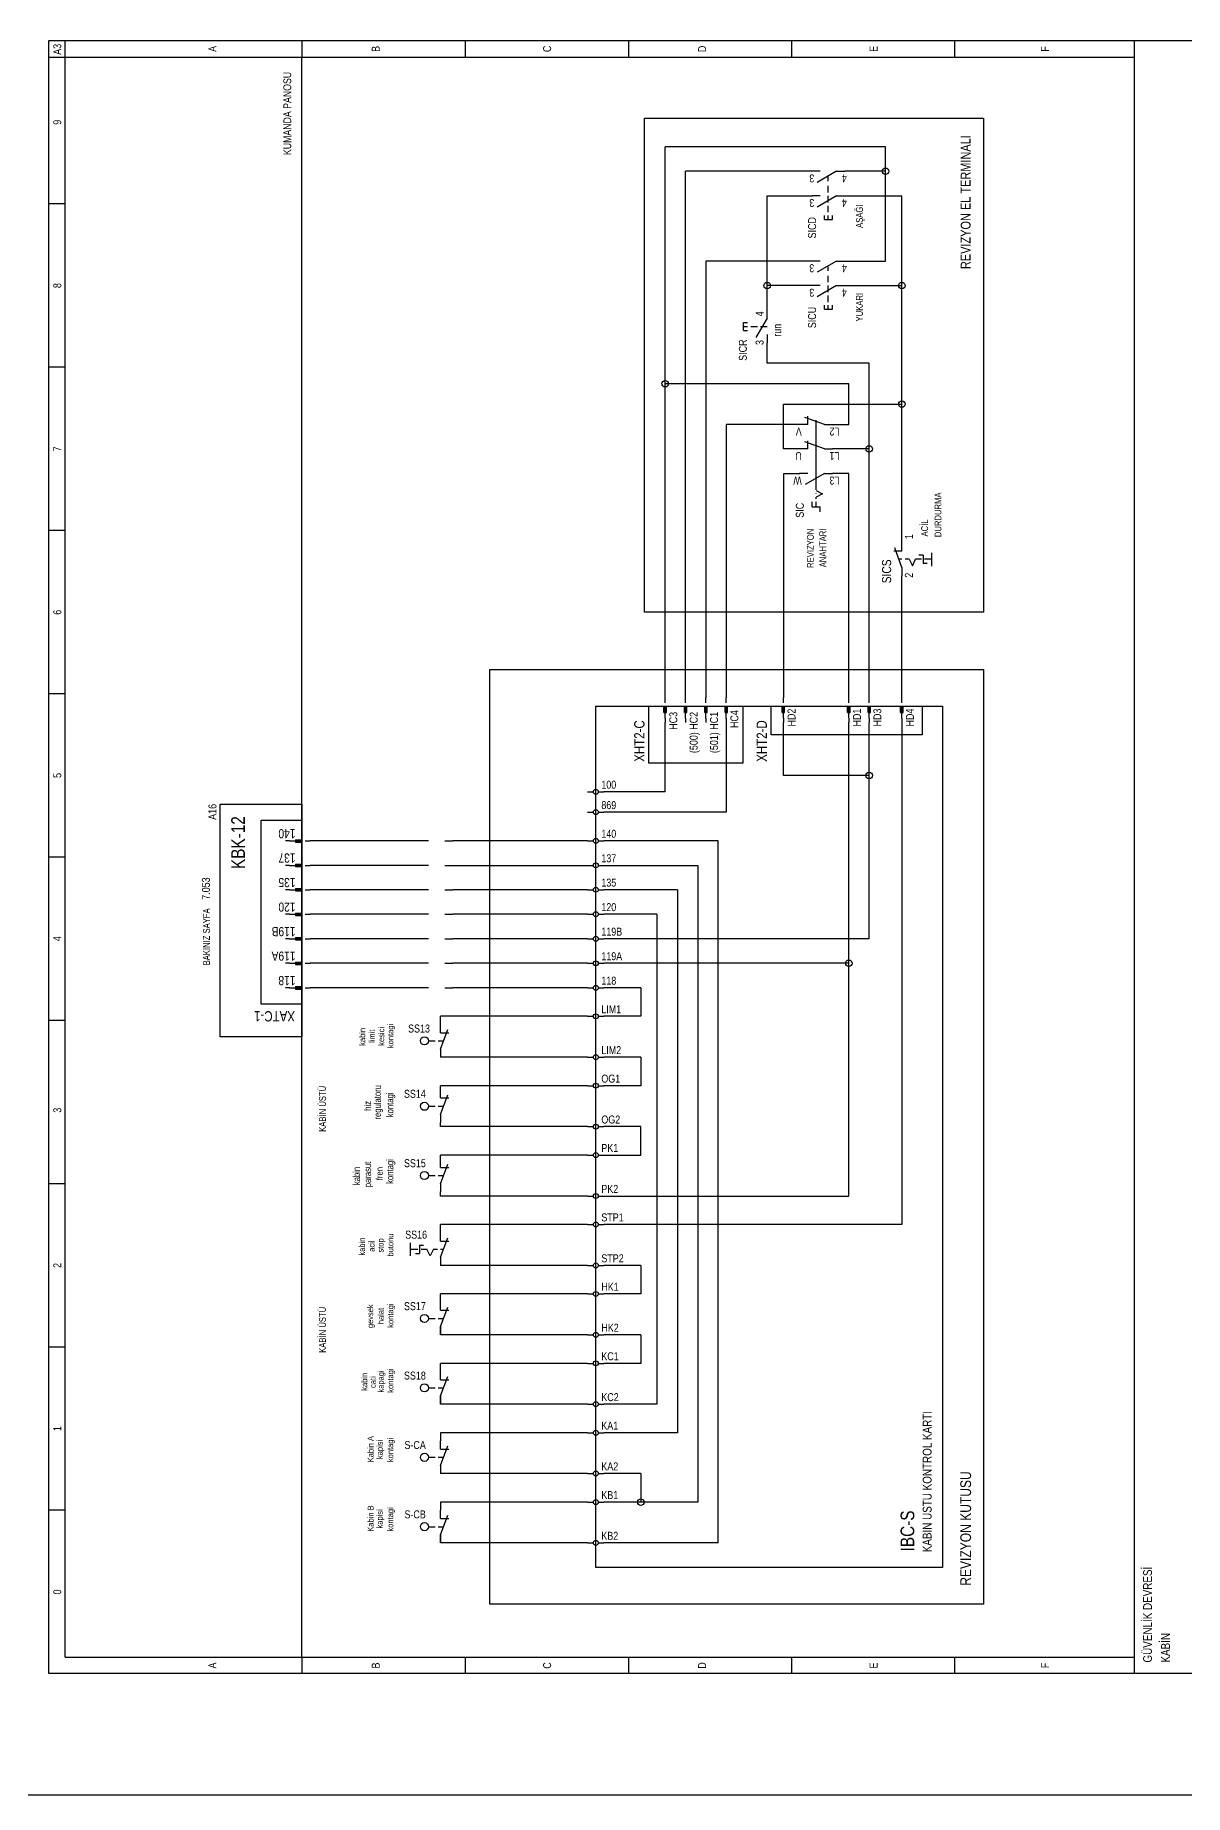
# Model space of a CAD drawing. Header units: centimetres. Extents: x 0 to 13234, y -30 to 2970.
# Drawn here: x 11838 to 12504, y 0 to 1019 of the extents above; entities that cross this region are included whole.
import ezdxf
from ezdxf.enums import TextEntityAlignment as Align

# ---------------------------------------------------------------- set-up
doc = ezdxf.new("R2010")
doc.units = ezdxf.units.CM
for name, color, linetype in [('SCOTT-CERCEVE', 7, 'CONTINUOUS'), ('SCOTT-ELEKTRIK', 3, 'CONTINUOUS'), ('SCOTT-ELEKTRIK-YAZI', 4, 'CONTINUOUS')]:
    doc.layers.add(name, color=color, linetype=linetype)
doc.styles.get("Standard").update_dxf_attribs({"font": 'arial.ttf', "width": 0.8})

msp = doc.modelspace()

# ---------------------------------------------------------------- linework, layer by layer
at = {"layer": 'SCOTT-CERCEVE'}
for points in [[(0, 0), (13233.7, 0), (13233.7, 2970), (0, 2970)], [(100, 0), (13208.7, 0), (13208.7, 2970), (100, 2970)]]:
    msp.add_lwpolyline(points, close=True, dxfattribs=at)
at = {"layer": 'SCOTT-ELEKTRIK'}
for p, q in [((11845.5, 70.2), (11845.5, 1016)), ((11845.5, 1016), (12512.3, 1016)), ((11855, 79.7), (11855, 1016)), ((11992.1, 1016), (11992.1, 1006.5)), ((12086.7, 1016), (12086.7, 1006.5)), ((12181.3, 1016), (12181.3, 1006.5)), ((12275.9, 1006.5), (12275.9, 1016)), ((12370.4, 1006.5), (12370.4, 1016)), ((12474.5, 70.2), (12474.5, 1016)), ((11845.5, 1006.5), (12474.5, 1006.5)), ((11992.1, 79.7), (11992.1, 1006.5)), ((12190.7, 684.9), (12190.7, 971)), ((12190.7, 971), (12387, 971)), ((12387, 971), (12387, 684.9)), ((12330.2, 954.5), (12202.6, 954.5)), ((12202.6, 817.3), (12202.6, 954.5)), ((12330.2, 940.3), (12330.2, 954.5)), ((12214.4, 635.3), (12214.4, 940.3)), ((12287.7, 940.3), (12214.4, 940.3)), ((12292.4, 940.3), (12287.7, 940.3)), ((12301.9, 940.3), (12290.7, 933.8)), ((12301.9, 940.3), (12306.6, 940.3)), ((12330.2, 940.3), (12306.6, 940.3)), ((12330.2, 888.3), (12330.2, 940.3)), ((12297.1, 934.6), (12297.1, 937.6)), ((12297.1, 928), (12297.1, 931.8)), ((11855, 921.4), (11845.5, 921.4)), ((12261.7, 926.1), (12287.7, 926.1)), ((12261.7, 874.1), (12261.7, 926.1)), ((12292.4, 926.1), (12287.7, 926.1)), ((12301.9, 926.1), (12290.7, 919.6)), ((12297.1, 922.3), (12297.1, 926.1)), ((12297.1, 916.6), (12297.1, 920.4)), ((12301.9, 926.1), (12306.6, 926.1)), ((12306.6, 926.1), (12339.7, 926.1)), ((12339.7, 874.1), (12339.7, 926.1)), ((12294.8, 912.4), (12294.8, 914.8)), ((12294.8, 912.4), (12299.5, 912.4)), ((12297.1, 912.4), (12297.1, 914.8)), ((12299.5, 912.4), (12299.5, 914.8)), ((12287.7, 888.3), (12226.2, 888.3)), ((12226.2, 888.3), (12226.2, 635.3)), ((12292.4, 888.3), (12287.7, 888.3)), ((12301.9, 888.3), (12290.7, 881.8)), ((12301.9, 888.3), (12306.6, 888.3)), ((12306.6, 888.3), (12330.2, 888.3)), ((12297.1, 882.6), (12297.1, 885.5)), ((12297.1, 876), (12297.1, 879.8)), ((12287.7, 874.1), (12261.7, 874.1)), ((12261.7, 859.9), (12261.7, 874.1)), ((12292.4, 874.1), (12287.7, 874.1)), ((12301.9, 874.1), (12290.7, 867.6)), ((12297.1, 870.3), (12297.1, 874.1)), ((12297.1, 864.6), (12297.1, 868.4)), ((12301.9, 874.1), (12306.6, 874.1)), ((12306.6, 874.1), (12339.7, 874.1)), ((12339.7, 805.5), (12339.7, 874.1)), ((12261.7, 855.2), (12261.7, 859.9)), ((12294.8, 860.4), (12294.8, 862.7)), ((12294.8, 860.4), (12299.5, 860.4)), ((12297.1, 860.4), (12297.1, 862.7)), ((12299.5, 860.4), (12299.5, 862.7)), ((12248, 852.8), (12250.3, 852.8)), ((12248, 848.1), (12248, 852.8)), ((12248, 850.4), (12250.3, 850.4)), ((12248, 848.1), (12250.3, 848.1)), ((12252.2, 850.4), (12256, 850.4)), ((12261.7, 855.2), (12255.2, 844)), ((12257.9, 850.4), (12261.7, 850.4)), ((12261.7, 845.7), (12261.7, 841)), ((12261.7, 829.2), (12261.7, 841)), ((11855, 826.8), (11845.5, 826.8)), ((12320.8, 829.2), (12261.7, 829.2)), ((12320.8, 779.5), (12320.8, 829.2)), ((12309, 817.3), (12202.6, 817.3)), ((12202.6, 635.3), (12202.6, 817.3)), ((12309, 793.7), (12309, 817.3)), ((12271.1, 779.5), (12271.1, 805.5)), ((12271.1, 805.5), (12339.7, 805.5)), ((12339.7, 725), (12339.7, 805.5)), ((12294.8, 793.7), (12283.4, 797.8)), ((12285.3, 793.7), (12285.3, 798.4)), ((12290, 755.9), (12290, 796.1)), ((12238, 793.7), (12238, 635.3)), ((12280.6, 793.7), (12238, 793.7)), ((12280.6, 793.7), (12280.4, 793.7)), ((12285.3, 793.7), (12280.6, 793.7)), ((12294.8, 793.7), (12299.5, 793.7)), ((12299.3, 793.7), (12299.5, 793.7)), ((12299.5, 793.7), (12309, 793.7)), ((12280.6, 779.5), (12271.1, 779.5)), ((12280.6, 779.5), (12280.4, 779.5)), ((12285.3, 779.5), (12280.6, 779.5)), ((12294.8, 779.5), (12283.4, 783.6)), ((12285.3, 779.5), (12285.3, 784.2)), ((12294.8, 779.5), (12299.5, 779.5)), ((12299.3, 779.5), (12299.5, 779.5)), ((12320.8, 779.5), (12299.5, 779.5)), ((12320.8, 635.3), (12320.8, 779.5)), ((12271.1, 765.3), (12280.6, 765.3)), ((12271.1, 765.3), (12271.1, 635.3)), ((12280.6, 765.3), (12280.4, 765.3)), ((12285.3, 765.3), (12280.6, 765.3)), ((12294.8, 765.3), (12283.6, 758.9)), ((12294.8, 765.3), (12299.5, 765.3)), ((12299.3, 765.3), (12299.5, 765.3)), ((12309, 765.3), (12299.5, 765.3)), ((12309, 635.3), (12309, 765.3)), ((12290, 755.4), (12293.8, 753.5)), ((12287.7, 745.9), (12287.7, 748.8)), ((12287.7, 745.9), (12292.4, 745.9)), ((12290, 753.5), (12290, 753.6)), ((12293.8, 753.5), (12290, 751.6)), ((12290, 750.7), (12290, 751.6)), ((12290, 745.9), (12290, 748.8)), ((12292.4, 743.1), (12292.4, 745.9)), ((11855, 732.2), (11845.5, 732.2)), ((12339.7, 720.3), (12339.7, 725)), ((12339.7, 720.3), (12335, 720.3)), ((12339.7, 710.9), (12335.6, 722.2)), ((12339.7, 715.6), (12338, 715.6)), ((12344, 715.6), (12341.6, 715.6)), ((12344, 715.6), (12345.8, 711.8)), ((12345.8, 711.8), (12347.7, 715.6)), ((12351.1, 715.6), (12347.7, 715.6)), ((12352, 717.9), (12349.6, 717.9)), ((12352, 717.9), (12352, 713.2)), ((12357.1, 715.6), (12352.9, 715.6)), ((12357.1, 711.7), (12357.1, 719.3)), ((12339.7, 710.9), (12339.7, 706.1)), ((12339.7, 635.3), (12339.7, 706.1)), ((12354.4, 713.2), (12352, 713.2)), ((12387, 684.9), (12190.7, 684.9)), ((12100.9, 110.4), (12100.9, 651.8)), ((12100.9, 651.8), (12387, 651.8)), ((12387, 651.8), (12387, 110.4)), ((11855, 637.7), (11845.5, 637.7)), ((12202.6, 632.4), (12202.6, 635.3)), ((12214.4, 632.4), (12214.4, 635.3)), ((12226.2, 632.4), (12226.2, 635.3)), ((12238, 632.4), (12238, 635.3)), ((12271.1, 632.4), (12271.1, 635.3)), ((12309, 632.4), (12309, 635.3)), ((12320.8, 632.4), (12320.8, 635.3)), ((12339.7, 632.4), (12339.7, 635.3)), ((12162.4, 131.7), (12162.4, 630.6)), ((12162.4, 630.6), (12363.3, 630.6)), ((12193.1, 597.5), (12193.1, 630.6)), ((12193.1, 630.6), (12247.5, 630.6)), ((12201.9, 630.6), (12203.3, 630.6)), ((12201.9, 626.8), (12201.9, 630.6)), ((12201.9, 626.8), (12203.3, 626.8)), ((12202.1, 626.8), (12202.1, 630.6)), ((12202.3, 626.8), (12202.3, 630.6)), ((12202.6, 623.5), (12202.6, 630.6)), ((12202.6, 623.5), (12202.6, 621.1)), ((12202.8, 626.8), (12202.8, 630.6)), ((12203, 626.8), (12203, 630.6)), ((12203.3, 626.8), (12203.3, 630.6)), ((12213.7, 630.6), (12215.1, 630.6)), ((12213.7, 626.8), (12213.7, 630.6)), ((12213.7, 626.8), (12215.1, 626.8)), ((12213.9, 626.8), (12213.9, 630.6)), ((12214.2, 626.8), (12214.2, 630.6)), ((12214.4, 623.5), (12214.4, 630.6)), ((12214.4, 623.5), (12214.4, 621.1)), ((12214.6, 626.8), (12214.6, 630.6)), ((12214.9, 626.8), (12214.9, 630.6)), ((12215.1, 626.8), (12215.1, 630.6)), ((12225.5, 630.6), (12226.9, 630.6)), ((12225.5, 626.8), (12225.5, 630.6)), ((12225.5, 626.8), (12226.9, 626.8)), ((12225.7, 626.8), (12225.7, 630.6)), ((12226, 626.8), (12226, 630.6)), ((12226.2, 623.5), (12226.2, 630.6)), ((12226.2, 623.5), (12226.2, 621.1)), ((12226.4, 626.8), (12226.4, 630.6)), ((12226.7, 626.8), (12226.7, 630.6)), ((12226.9, 626.8), (12226.9, 630.6)), ((12237.3, 630.6), (12238.7, 630.6)), ((12237.3, 626.8), (12237.3, 630.6)), ((12237.3, 626.8), (12238.7, 626.8)), ((12237.6, 626.8), (12237.6, 630.6)), ((12237.8, 626.8), (12237.8, 630.6)), ((12238, 623.5), (12238, 630.6)), ((12238, 623.5), (12238, 621.1)), ((12238.3, 626.8), (12238.3, 630.6)), ((12238.5, 626.8), (12238.5, 630.6)), ((12238.7, 626.8), (12238.7, 630.6)), ((12247.5, 630.6), (12247.5, 597.5)), ((12264, 614), (12264, 630.6)), ((12264, 630.6), (12351.5, 630.6)), ((12270.4, 630.6), (12271.8, 630.6)), ((12270.4, 626.8), (12270.4, 630.6)), ((12270.4, 626.8), (12271.8, 626.8)), ((12270.7, 626.8), (12270.7, 630.6)), ((12270.9, 626.8), (12270.9, 630.6)), ((12271.1, 623.5), (12271.1, 630.6)), ((12271.1, 623.5), (12271.1, 621.1)), ((12271.4, 626.8), (12271.4, 630.6)), ((12271.6, 626.8), (12271.6, 630.6)), ((12271.8, 626.8), (12271.8, 630.6)), ((12308.3, 630.6), (12309.7, 630.6)), ((12308.3, 626.8), (12308.3, 630.6)), ((12308.3, 626.8), (12309.7, 626.8)), ((12308.5, 626.8), (12308.5, 630.6)), ((12308.7, 626.8), (12308.7, 630.6)), ((12309, 623.5), (12309, 630.6)), ((12309, 623.5), (12309, 621.1)), ((12309.2, 626.8), (12309.2, 630.6)), ((12309.4, 626.8), (12309.4, 630.6)), ((12309.7, 626.8), (12309.7, 630.6)), ((12320.1, 630.6), (12321.5, 630.6)), ((12320.1, 626.8), (12320.1, 630.6)), ((12320.1, 626.8), (12321.5, 626.8)), ((12320.3, 626.8), (12320.3, 630.6)), ((12320.5, 626.8), (12320.5, 630.6)), ((12320.8, 623.5), (12320.8, 630.6)), ((12320.8, 623.5), (12320.8, 621.1)), ((12321, 626.8), (12321, 630.6)), ((12321.3, 626.8), (12321.3, 630.6)), ((12321.5, 626.8), (12321.5, 630.6)), ((12339, 630.6), (12340.4, 630.6)), ((12339, 626.8), (12339, 630.6)), ((12339, 626.8), (12340.4, 626.8)), ((12339.2, 626.8), (12339.2, 630.6)), ((12339.5, 626.8), (12339.5, 630.6)), ((12339.7, 623.5), (12339.7, 630.6)), ((12339.7, 623.5), (12339.7, 621.1)), ((12339.9, 626.8), (12339.9, 630.6)), ((12340.2, 626.8), (12340.2, 630.6)), ((12340.4, 626.8), (12340.4, 630.6)), ((12351.5, 630.6), (12351.5, 614)), ((12363.3, 630.6), (12363.3, 131.7)), ((12202.6, 580.9), (12202.6, 621.1)), ((12238, 621.1), (12238, 569.1)), ((12351.5, 614), (12264, 614)), ((12271.1, 590.4), (12271.1, 621.1)), ((12309, 481.6), (12309, 621.1)), ((12320.8, 590.4), (12320.8, 621.1)), ((12339.7, 621.1), (12339.7, 330.3)), ((12247.5, 597.5), (12193.1, 597.5)), ((12320.8, 590.4), (12271.1, 590.4)), ((12320.8, 495.8), (12320.8, 590.4)), ((11944.8, 439), (11944.8, 573.8)), ((11944.8, 573.8), (11992.1, 573.8)), ((11992.1, 573.8), (11992.1, 439)), ((12157.6, 580.9), (12161, 580.9)), ((12163.8, 580.9), (12167.1, 580.9)), ((12202.6, 580.9), (12167.1, 580.9)), ((11968.5, 458), (11968.5, 564.4)), ((11968.5, 564.4), (11992.1, 564.4)), ((11992.1, 564.4), (11992.1, 458)), ((12157.6, 569.1), (12161, 569.1)), ((12163.8, 569.1), (12167.1, 569.1)), ((12238, 569.1), (12167.1, 569.1)), ((11985, 552.5), (11982.7, 552.5)), ((11985, 552.5), (11992.1, 552.5)), ((11988.4, 553.2), (11992.1, 553.2)), ((11988.4, 553.2), (11988.4, 551.8)), ((11988.4, 553), (11992.1, 553)), ((11988.4, 552.8), (11992.1, 552.8)), ((11988.4, 552.3), (11992.1, 552.3)), ((11988.4, 552.1), (11992.1, 552.1)), ((11988.4, 551.8), (11992.1, 551.8)), ((11992.1, 553.2), (11992.1, 551.8)), ((11994, 552.5), (11996.9, 552.5)), ((12060.7, 552.5), (11996.9, 552.5)), ((12065.4, 552.5), (12060.7, 552.5)), ((12074.9, 552.5), (12079.6, 552.5)), ((12157.6, 552.5), (12079.6, 552.5)), ((12157.6, 552.5), (12161, 552.5)), ((12163.8, 552.5), (12167.1, 552.5)), ((12233.3, 552.5), (12167.1, 552.5)), ((12233.3, 145.9), (12233.3, 552.5)), ((11855, 543.1), (11845.5, 543.1)), ((11985, 538.3), (11982.7, 538.3)), ((11985, 538.3), (11992.1, 538.3)), ((11988.4, 539.1), (11992.1, 539.1)), ((11988.4, 539.1), (11988.4, 537.6)), ((11988.4, 538.8), (11992.1, 538.8)), ((11988.4, 538.6), (11992.1, 538.6)), ((11988.4, 538.1), (11992.1, 538.1)), ((11988.4, 537.9), (11992.1, 537.9)), ((11988.4, 537.6), (11992.1, 537.6)), ((11992.1, 539.1), (11992.1, 537.6)), ((11994, 538.3), (11996.9, 538.3)), ((12060.7, 538.3), (11996.9, 538.3)), ((12065.4, 538.3), (12060.7, 538.3)), ((12074.9, 538.3), (12079.6, 538.3)), ((12079.6, 538.3), (12157.6, 538.3)), ((12157.6, 538.3), (12161, 538.3)), ((12163.8, 538.3), (12167.1, 538.3)), ((12167.1, 538.3), (12221.5, 538.3)), ((12221.5, 538.3), (12221.5, 169.5)), ((11985, 524.2), (11982.7, 524.2)), ((11985, 524.2), (11992.1, 524.2)), ((11988.4, 524.9), (11992.1, 524.9)), ((11988.4, 524.9), (11988.4, 523.5)), ((11988.4, 524.6), (11992.1, 524.6)), ((11988.4, 524.4), (11992.1, 524.4)), ((11988.4, 523.9), (11992.1, 523.9)), ((11988.4, 523.7), (11992.1, 523.7)), ((11988.4, 523.5), (11992.1, 523.5)), ((11992.1, 524.9), (11992.1, 523.5)), ((11994, 524.2), (11996.9, 524.2)), ((12060.7, 524.2), (11996.9, 524.2)), ((12065.4, 524.2), (12060.7, 524.2)), ((12074.9, 524.2), (12079.6, 524.2)), ((12157.6, 524.2), (12079.6, 524.2)), ((12157.6, 524.2), (12161, 524.2)), ((12163.8, 524.2), (12167.1, 524.2)), ((12209.7, 524.2), (12167.1, 524.2)), ((12209.7, 524.2), (12209.7, 209.7)), ((11985, 510), (11982.7, 510)), ((11985, 510), (11992.1, 510)), ((11988.4, 510.7), (11992.1, 510.7)), ((11988.4, 510.7), (11988.4, 509.3)), ((11988.4, 510.4), (11992.1, 510.4)), ((11988.4, 510.2), (11992.1, 510.2)), ((11988.4, 509.7), (11992.1, 509.7)), ((11992.1, 510.7), (11992.1, 509.3)), ((11994, 510), (11996.9, 510)), ((12060.7, 510), (11996.9, 510)), ((12065.4, 510), (12060.7, 510)), ((12074.9, 510), (12079.6, 510)), ((12157.6, 510), (12079.6, 510)), ((12157.6, 510), (12161, 510)), ((12163.8, 510), (12167.1, 510)), ((12197.8, 510), (12167.1, 510)), ((12197.8, 510), (12197.8, 226.2)), ((11988.4, 509.5), (11992.1, 509.5)), ((11988.4, 509.3), (11992.1, 509.3)), ((11985, 495.8), (11982.7, 495.8)), ((11985, 495.8), (11992.1, 495.8)), ((11988.4, 496.5), (11992.1, 496.5)), ((11988.4, 496.5), (11988.4, 495.1)), ((11988.4, 496.3), (11992.1, 496.3)), ((11988.4, 496), (11992.1, 496)), ((11988.4, 495.6), (11992.1, 495.6)), ((11988.4, 495.3), (11992.1, 495.3)), ((11988.4, 495.1), (11992.1, 495.1)), ((11992.1, 496.5), (11992.1, 495.1)), ((11994, 495.8), (11996.9, 495.8)), ((12060.7, 495.8), (11996.9, 495.8)), ((12065.4, 495.8), (12060.7, 495.8)), ((12074.9, 495.8), (12079.6, 495.8)), ((12157.6, 495.8), (12079.6, 495.8)), ((12157.6, 495.8), (12161, 495.8)), ((12163.8, 495.8), (12167.1, 495.8)), ((12320.8, 495.8), (12167.1, 495.8)), ((11985, 481.6), (11982.7, 481.6)), ((11985, 481.6), (11992.1, 481.6)), ((11988.4, 482.3), (11992.1, 482.3)), ((11988.4, 482.3), (11988.4, 480.9)), ((11988.4, 482.1), (11992.1, 482.1)), ((11988.4, 481.8), (11992.1, 481.8)), ((11988.4, 481.4), (11992.1, 481.4)), ((11988.4, 481.1), (11992.1, 481.1)), ((11988.4, 480.9), (11992.1, 480.9)), ((11992.1, 482.3), (11992.1, 480.9)), ((11994, 481.6), (11996.9, 481.6)), ((12060.7, 481.6), (11996.9, 481.6)), ((12065.4, 481.6), (12060.7, 481.6)), ((12074.9, 481.6), (12079.6, 481.6)), ((12157.6, 481.6), (12079.6, 481.6)), ((12157.6, 481.6), (12161, 481.6)), ((12163.8, 481.6), (12167.1, 481.6)), ((12309, 481.6), (12167.1, 481.6)), ((12309, 346.8), (12309, 481.6)), ((11985, 467.4), (11982.7, 467.4)), ((11985, 467.4), (11992.1, 467.4)), ((11988.4, 468.1), (11992.1, 468.1)), ((11988.4, 468.1), (11988.4, 466.7)), ((11988.4, 467.9), (11992.1, 467.9)), ((11988.4, 467.7), (11992.1, 467.7)), ((11988.4, 467.2), (11992.1, 467.2)), ((11988.4, 466.9), (11992.1, 466.9)), ((11988.4, 466.7), (11992.1, 466.7)), ((11992.1, 468.1), (11992.1, 466.7)), ((11994, 467.4), (11996.9, 467.4)), ((12060.7, 467.4), (11996.9, 467.4)), ((12065.4, 467.4), (12060.7, 467.4)), ((12074.9, 467.4), (12079.6, 467.4)), ((12157.6, 467.4), (12079.6, 467.4)), ((12157.6, 467.4), (12161, 467.4)), ((12163.8, 467.4), (12167.1, 467.4)), ((12188.4, 467.4), (12167.1, 467.4)), ((12188.4, 467.4), (12188.4, 450.9)), ((11855, 448.5), (11845.5, 448.5)), ((11992.1, 458), (11968.5, 458)), ((12072.5, 446.1), (12072.5, 450.9)), ((12157.6, 450.9), (12072.5, 450.9)), ((12157.6, 450.9), (12161, 450.9)), ((12163.8, 450.9), (12167.1, 450.9)), ((12188.4, 450.9), (12167.1, 450.9)), ((11992.1, 439), (11944.8, 439)), ((12072.5, 441.4), (12072.5, 446.1)), ((12072.5, 431.9), (12076.7, 443.3)), ((12072.5, 441.4), (12077.3, 441.4)), ((12065.4, 436.7), (12069.3, 436.7)), ((12071, 436.7), (12074.2, 436.7)), ((12072.5, 431.9), (12072.5, 427.2)), ((12157.6, 427.2), (12072.5, 427.2)), ((12157.6, 427.2), (12161, 427.2)), ((12163.8, 427.2), (12167.1, 427.2)), ((12188.4, 427.2), (12167.1, 427.2)), ((12188.4, 427.2), (12188.4, 410.7)), ((12157.6, 410.7), (12072.5, 410.7)), ((12072.5, 408.3), (12072.5, 410.7)), ((12072.5, 403.6), (12072.5, 408.3)), ((12157.6, 410.7), (12161, 410.7)), ((12163.8, 410.7), (12167.1, 410.7)), ((12188.4, 410.7), (12167.1, 410.7)), ((12065.4, 398.8), (12069.3, 398.8)), ((12071, 398.8), (12074.2, 398.8)), ((12072.5, 394.1), (12076.7, 405.5)), ((12072.5, 403.6), (12077.3, 403.6)), ((12072.5, 394.1), (12072.5, 389.4)), ((12072.5, 387), (12072.5, 389.4)), ((12157.6, 387), (12072.5, 387)), ((12157.6, 387), (12161, 387)), ((12163.8, 387), (12167.1, 387)), ((12188.4, 387), (12167.1, 387)), ((12188.4, 370.5), (12188.4, 387)), ((12157.6, 370.5), (12072.5, 370.5)), ((12072.5, 368.1), (12072.5, 370.5)), ((12072.5, 363.4), (12072.5, 368.1)), ((12157.6, 370.5), (12161, 370.5)), ((12163.8, 370.5), (12167.1, 370.5)), ((12167.1, 370.5), (12188.4, 370.5)), ((12065.4, 358.7), (12069.3, 358.7)), ((12071, 358.7), (12074.2, 358.7)), ((12072.5, 353.9), (12076.7, 365.3)), ((12072.5, 363.4), (12077.3, 363.4)), ((11855, 353.9), (11845.5, 353.9)), ((12072.5, 353.9), (12072.5, 349.2)), ((12072.5, 346.8), (12072.5, 349.2)), ((12157.6, 346.8), (12072.5, 346.8)), ((12157.6, 346.8), (12161, 346.8)), ((12163.8, 346.8), (12167.1, 346.8)), ((12167.1, 346.8), (12309, 346.8)), ((12072.5, 325.6), (12072.5, 330.3)), ((12157.6, 330.3), (12072.5, 330.3)), ((12157.6, 330.3), (12161, 330.3)), ((12163.8, 330.3), (12167.1, 330.3)), ((12339.7, 330.3), (12167.1, 330.3)), ((12055.1, 312.1), (12055.1, 319.7)), ((12055.1, 316), (12059.3, 316)), ((12060.2, 318.4), (12062.6, 318.4)), ((12060.2, 318.4), (12060.2, 313.6)), ((12061.2, 316), (12064.5, 316)), ((12066.4, 312.2), (12064.5, 316)), ((12068.3, 316), (12066.4, 312.2)), ((12068.3, 316), (12070.6, 316)), ((12072.5, 320.7), (12072.5, 325.5)), ((12072.5, 311.3), (12076.7, 322.6)), ((12072.5, 320.7), (12077.3, 320.7)), ((12072.5, 316), (12074.2, 316)), ((12057.9, 313.6), (12060.2, 313.6)), ((12072.5, 311.3), (12072.5, 306.5)), ((12072.5, 306.5), (12072.5, 306.6)), ((12157.6, 306.6), (12072.5, 306.6)), ((12157.6, 306.6), (12161, 306.6)), ((12163.8, 306.6), (12167.1, 306.6)), ((12188.4, 306.6), (12167.1, 306.6)), ((12188.4, 306.6), (12188.4, 290.1)), ((12072.5, 285.4), (12072.5, 290.1)), ((12157.6, 290.1), (12072.5, 290.1)), ((12157.6, 290.1), (12161, 290.1)), ((12163.8, 290.1), (12167.1, 290.1)), ((12188.4, 290.1), (12167.1, 290.1)), ((12065.4, 275.9), (12069.3, 275.9)), ((12071, 275.9), (12074.2, 275.9)), ((12072.5, 280.6), (12072.5, 285.4)), ((12072.5, 271.2), (12076.7, 282.5)), ((12072.5, 280.6), (12077.3, 280.6)), ((12072.5, 271.2), (12072.5, 266.4)), ((12072.5, 266.4), (12072.5, 271.2)), ((12157.6, 266.4), (12072.5, 266.4)), ((12157.6, 266.4), (12161, 266.4)), ((12163.8, 266.4), (12167.1, 266.4)), ((12188.4, 266.4), (12167.1, 266.4)), ((12188.4, 266.4), (12188.4, 249.9)), ((11855, 259.3), (11845.5, 259.3)), ((12072.5, 245.2), (12072.5, 249.9)), ((12157.6, 249.9), (12072.5, 249.9)), ((12072.5, 240.4), (12072.5, 245.2)), ((12157.6, 249.9), (12161, 249.9)), ((12163.8, 249.9), (12167.1, 249.9)), ((12188.4, 249.9), (12167.1, 249.9)), ((12065.4, 235.7), (12069.3, 235.7)), ((12071, 235.7), (12074.2, 235.7)), ((12072.5, 231), (12076.7, 242.3)), ((12072.5, 240.4), (12077.3, 240.4)), ((12072.5, 231), (12072.5, 226.2)), ((12072.5, 226.2), (12072.5, 231)), ((12157.6, 226.2), (12072.5, 226.2)), ((12157.6, 226.2), (12161, 226.2)), ((12163.8, 226.2), (12167.1, 226.2)), ((12197.8, 226.2), (12167.1, 226.2)), ((12072.5, 209.7), (12072.5, 205)), ((12157.6, 209.7), (12072.5, 209.7)), ((12072.5, 200.2), (12072.5, 205)), ((12157.6, 209.7), (12161, 209.7)), ((12163.8, 209.7), (12167.1, 209.7)), ((12209.7, 209.7), (12167.1, 209.7)), ((12065.4, 195.5), (12069.3, 195.5)), ((12071, 195.5), (12074.2, 195.5)), ((12072.5, 190.8), (12076.7, 202.1)), ((12072.5, 200.2), (12077.3, 200.2)), ((12072.5, 190.8), (12072.5, 186.1)), ((12072.5, 190.8), (12072.5, 186.1)), ((12157.6, 186.1), (12072.5, 186.1)), ((12157.6, 186.1), (12161, 186.1)), ((12163.8, 186.1), (12167.1, 186.1)), ((12188.4, 186.1), (12167.1, 186.1)), ((12188.4, 186.1), (12188.4, 169.5)), ((11855, 164.8), (11845.5, 164.8)), ((12072.5, 169.5), (12072.5, 164.8)), ((12157.6, 169.5), (12072.5, 169.5)), ((12072.5, 160), (12072.5, 164.8)), ((12157.6, 169.5), (12161, 169.5)), ((12163.8, 169.5), (12167.1, 169.5)), ((12188.4, 169.5), (12167.1, 169.5)), ((12221.5, 169.5), (12188.4, 169.5)), ((12065.4, 155.3), (12069.3, 155.3)), ((12071, 155.3), (12074.2, 155.3)), ((12072.5, 150.6), (12076.7, 161.9)), ((12072.5, 160), (12077.3, 160)), ((12072.5, 150.6), (12072.5, 145.9)), ((12072.5, 145.9), (12072.5, 150.6)), ((12157.6, 145.9), (12072.5, 145.9)), ((12157.6, 145.9), (12161, 145.9)), ((12163.8, 145.9), (12167.1, 145.9)), ((12233.3, 145.9), (12167.1, 145.9)), ((12363.3, 131.7), (12162.4, 131.7)), ((12387, 110.4), (12100.9, 110.4)), ((11855, 79.7), (12474.5, 79.7)), ((11992.1, 79.7), (11992.1, 70.2)), ((12086.7, 79.7), (12086.7, 70.2)), ((12181.3, 79.7), (12181.3, 70.2)), ((12275.9, 70.2), (12275.9, 79.7)), ((12370.4, 70.2), (12370.4, 79.7)), ((12512.3, 70.2), (11845.5, 70.2))]:
    msp.add_line(p, q, dxfattribs=at)
for centre, radius in [((12330.2, 940.3), 1.89), ((12261.7, 874.1), 1.89), ((12339.7, 874.1), 1.89), ((12202.6, 817.3), 1.89), ((12339.7, 805.5), 1.89), ((12320.8, 779.5), 1.89), ((12320.8, 590.4), 1.89), ((12162.4, 580.9), 1.42), ((12162.4, 569.1), 1.42), ((12162.4, 552.5), 1.42), ((12162.4, 538.3), 1.42), ((12162.4, 524.2), 1.42), ((12162.4, 510), 1.42), ((12162.4, 495.8), 1.42), ((12162.4, 481.6), 1.42), ((12309, 481.6), 1.89), ((12162.4, 467.4), 1.42), ((12162.4, 450.9), 1.42), ((12063.1, 436.7), 2.36), ((12162.4, 427.2), 1.42), ((12162.4, 410.7), 1.42), ((12063.1, 398.8), 2.36), ((12162.4, 387), 1.42), ((12162.4, 370.5), 1.42), ((12063.1, 358.7), 2.36), ((12162.4, 346.8), 1.42), ((12162.4, 330.3), 1.42), ((12162.4, 306.6), 1.42), ((12162.4, 290.1), 1.42), ((12063.1, 275.9), 2.36), ((12162.4, 266.4), 1.42), ((12162.4, 249.9), 1.42), ((12063.1, 235.7), 2.36), ((12162.4, 226.2), 1.42), ((12162.4, 209.7), 1.42), ((12063.1, 195.5), 2.36), ((12162.4, 186.1), 1.42), ((12162.4, 169.5), 1.42), ((12188.4, 169.5), 1.89), ((12063.1, 155.3), 2.36), ((12162.4, 145.9), 1.42)]:
    msp.add_circle(centre, radius, dxfattribs=at)

# ---------------------------------------------------------------- texts
at = {"layer": 'SCOTT-ELEKTRIK-YAZI', "width": 0.8}
for s, height, rotation, p in [('A3', 4.63, 90, (11852.7, 1007.8)), ('3', 4.63, 180, (12289, 938.5)), ('3', 4.63, 180, (12289, 924.3)), ('3', 4.63, 180, (12289, 886.5)), ('3', 4.63, 180, (12289, 872.3)), ('run', 4.63, 90, (12269.8, 844.5)), ('3', 4.63, 90, (12259.6, 839.7)), ('V', 4.63, 180, (12281.7, 791.9)), ('U', 4.63, 180, (12281.7, 777.7)), ('W', 4.63, 180, (12281.7, 763.5)), ('DURDURMA', 3.97, 90, (12362.6, 728.4)), ('ACİL', 3.97, 90, (12354.9, 728.8)), ('1', 4.63, 90, (12346.1, 727.3)), ('XHT2-C', 5.96, 90, (12190.6, 598.3)), ('XHT2-D', 5.96, 90, (12261.5, 598.3)), ('140', 5.3, 180, (11988.4, 559.3)), ('137', 5.3, 180, (11988.4, 545.2)), ('7.053', 4.63, 90, (11938.8, 518.4)), ('135', 5.3, 180, (11988.4, 531)), ('120', 5.3, 180, (11988.4, 516.8)), ('119B', 5.3, 180, (11988.4, 502.6)), ('119A', 5.3, 180, (11988.4, 488.4)), ('118', 5.3, 180, (11988.4, 474.2)), ('XATC-1', 5.96, 180, (11988.1, 453.9)), ('KABIN USTU KONTROL KARTI', 5.107, 90, (12356.9, 140.5)), ('REVIZYON KUTUSU', 6.242, 90, (12379.8, 121.1)), ('IBC-S', 7.94, 90, (12346.9, 141)), ('GÜVENLİK DEVRESİ', 5.107, 90, (12484.6, 76.6)), ('KABİN', 5.11, 90, (12495, 76.6))]:
    msp.add_text(s, height=height, rotation=rotation, dxfattribs=at).set_placement(p)
for s, height, p in [('A', 4.63, (11942.6, 1011.2)), ('B', 4.63, (12037.2, 1011.2)), ('C', 4.63, (12136.5, 1011.2)), ('D', 4.63, (12226.3, 1011.2)), ('E', 4.63, (12325.6, 1011.2)), ('F', 4.63, (12424.9, 1011.2)), ('9', 4.63, (11852.7, 968.7)), ('AŞAĞI', 3.97, (12317.1, 914.3)), ('8', 4.63, (11852.7, 874.1)), ('YUKARI', 3.97, (12317.1, 861.6)), ('7', 4.63, (11852.7, 779.5)), ('SICS', 5.3, (12333.5, 708.6)), ('6', 4.63, (11852.7, 684.9)), ('5', 4.63, (11852.7, 590.4)), ('4', 4.63, (11852.7, 495.8)), ('kabin', 3.4, (12028.8, 439)), ('limit', 3.4, (12034.3, 439.3)), ('kesici', 3.4, (12039.8, 439.3)), ('kontagi', 3.4, (12045.1, 439.5)), ('KABİN ÜSTÜ', 3.97, (12006, 397.3)), ('regulatoru', 3.97, (12037.9, 401.1)), ('3', 4.63, (11852.7, 396.5)), ('hiz', 3.97, (12032.2, 399)), ('kontagi', 3.97, (12045.1, 399.6)), ('kontagi', 3.97, (12045.1, 361)), ('kabin', 3.97, (12025.8, 358.4)), ('parasut', 3.97, (12032.2, 359.3)), ('fren', 3.97, (12039, 359.8)), ('kabin', 3.4, (12028.6, 317.5)), ('acil', 3.4, (12034.2, 317.8)), ('stop', 3.4, (12039.4, 318.2)), ('butonu', 3.4, (12045.1, 318.4)), ('2', 4.63, (11852.7, 306.6)), ('KABİN ÜSTÜ', 3.97, (12006, 269.3)), ('gevsek', 3.4, (12033.4, 277.2)), ('halat', 3.4, (12039.5, 277.3)), ('kontagi', 3.4, (12045.1, 277.5)), ('kapagi', 3.4, (12039.5, 239.4)), ('kontagi', 3.4, (12045.1, 239.9)), ('kabin', 3.4, (12030, 239.2)), ('cati', 3.4, (12034.9, 239)), ('1', 4.63, (11852.7, 212.1)), ('Kabin A', 3.4, (12033.6, 200.2)), ('kapisi', 3.4, (12038.9, 200)), ('kontagi', 3.4, (12045, 199.7)), ('Kabin B', 3.4, (12033.6, 160)), ('kapisi', 3.4, (12038.9, 159.8)), ('kontagi', 3.4, (12045, 159.5)), ('0', 4.63, (11852.7, 117.5)), ('A', 4.63, (11942.6, 74.9)), ('B', 4.63, (12037.2, 74.9)), ('C', 4.63, (12136.5, 74.9)), ('D', 4.63, (12226.3, 74.9)), ('E', 4.63, (12325.6, 74.9)), ('F', 4.63, (12424.9, 74.9))]:
    msp.add_text(s, height=height, rotation=90, dxfattribs=at).set_placement(p, align=Align.CENTER)
for s, height, rotation, p in [('KUMANDA PANOSU', 4.54, 90, (11985.9, 997.9)), ('REVIZYON EL TERMINALI', 5.675, 90, (12379.5, 961.2)), ('4', 4.63, 180, (12304.9, 938.5)), ('4', 4.63, 180, (12304.9, 924.3)), ('SICD', 4.63, 90, (12290, 913.8)), ('4', 4.63, 180, (12304.9, 886.5)), ('4', 4.63, 180, (12304.9, 872.3)), ('4', 4.63, 90, (12259.6, 859.2)), ('SICU', 4.63, 90, (12290, 861.8)), ('SICR', 4.63, 90, (12249.9, 842.9)), ('L2', 4.63, 180, (12297.8, 791.9)), ('L1', 4.63, 180, (12297.8, 777.7)), ('L3', 4.63, 180, (12297.8, 763.5)), ('SIC', 4.63, 90, (12282.9, 748.3)), ('REVIZYON', 3.97, 90, (12288.7, 733.3)), ('ANAHTARI', 3.97, 90, (12295.9, 733.4)), ('2', 4.63, 90, (12346.1, 707.8)), ('HC3', 4.63, 90, (12209.6, 627.2)), ('(500) HC2', 4.63, 90, (12221.4, 627.2)), ('(501) HC1', 4.63, 90, (12233.2, 627.2)), ('HC4', 4.63, 90, (12245, 628.2)), ('HD2', 4.63, 90, (12278.1, 629.1)), ('HD1', 4.63, 90, (12316, 629.1)), ('HD3', 4.63, 90, (12327.8, 629.1)), ('HD4', 4.63, 90, (12346.7, 629.1)), ('A16', 4.63, 90, (11942.6, 573.9)), ('KBK-12', 7.94, 90, (11959.1, 566.8)), ('BAKINIZ SAYFA', 3.972, 90, (11938.8, 513.4))]:
    msp.add_text(s, height=height, rotation=rotation, dxfattribs=at).set_placement(p, align=Align.RIGHT)
for s, p in [('100', (12165.6, 582.7)), ('869', (12165.6, 570.9)), ('140', (12165.6, 554.3)), ('137', (12165.6, 540.1)), ('135', (12165.6, 526)), ('120', (12165.6, 511.8)), ('119B', (12165.6, 497.6)), ('119A', (12165.6, 483.4)), ('118', (12165.6, 469.2)), ('LIM1', (12165.6, 452.7)), ('LIM2', (12165.6, 429)), ('OG1', (12165.6, 412.5)), ('OG2', (12165.6, 388.8)), ('PK1', (12165.6, 372.3)), ('PK2', (12165.6, 348.6)), ('STP1', (12165.6, 332.1)), ('STP2', (12165.6, 308.4)), ('HK1', (12165.6, 291.9)), ('HK2', (12165.6, 268.2)), ('KC1', (12165.6, 251.7)), ('KC2', (12165.6, 228)), ('KA1', (12165.6, 211.5)), ('KA2', (12165.6, 187.9)), ('KB1', (12165.6, 171.3)), ('KB2', (12165.6, 147.7))]:
    msp.add_text(s, height=4.63, dxfattribs=at).set_placement(p)
for s, p in [('SS13', (12066.3, 441.5)), ('SS14', (12063.9, 403.7)), ('SS15', (12063.9, 363.5)), ('SS17', (12063.9, 280.7)), ('SS18', (12063.9, 240.5)), ('S-CA', (12063.9, 200.3)), ('S-CB', (12063.9, 160.1))]:
    msp.add_text(s, height=4.63, dxfattribs=at).set_placement(p, align=Align.RIGHT)
msp.add_text('SS16', height=4.63, dxfattribs=at).set_placement((12058.3, 322.1), align=Align.CENTER)

doc.saveas('drawing.dxf')
